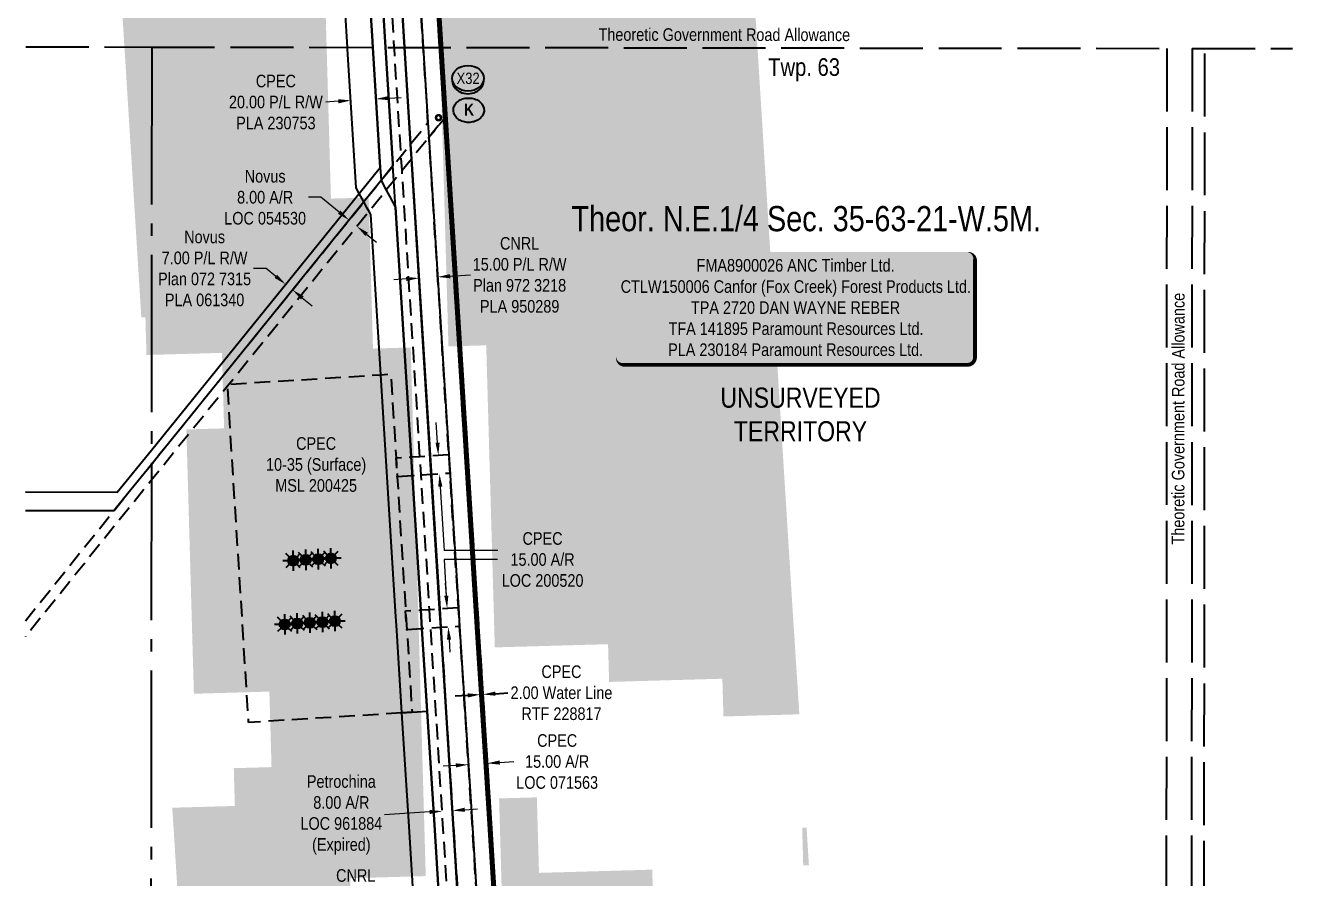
# Model space of a CAD drawing. Extents: x 491537 to 496793, y 6037618 to 6044296.
# Drawn here: x 495784 to 496791, y 6038667 to 6039345 of the extents above; entities that cross this region are included whole.
import ezdxf
from ezdxf.enums import TextEntityAlignment as Align

# ---------------------------------------------------------------- set-up
doc = ezdxf.new("R2010")
doc.units = 0
doc.header["$LTSCALE"] = 5
doc.header["$PDSIZE"] = 0.5
for name, pattern in [('DASHED2', [3.75, 2.5, -1.25]), ('foc-ACCESSROAD', [3.75, 2.5, -1.25]), ('foc-QUARTERLINE', [33, 25, -3, 2, -3]), ('foc-UNSURVEYED', [12.5, 10, -2.5]), ('PHANTOM', [25, 12.5, -2.5, 2.5, -2.5, 2.5, -2.5])]:
    doc.linetypes.add(name, pattern=pattern)
doc.layers.get('Defpoints').update_dxf_attribs({"color": 9})
for name, color, linetype in [('C-AR', 13, 'foc-ACCESSROAD'), ('C-RW', 13, 'Continuous'), ('C-SYMBOL', 7, 'Continuous'), ('C-WS', 13, 'foc-ACCESSROAD'), ('C-WS-S', 13, 'Continuous'), ('CG-NOTES', 7, 'Continuous'), ('D-TXT', 6, 'Continuous'), ('F-AR', 190, 'foc-ACCESSROAD'), ('F-RW', 190, 'Continuous'), ('L-QSEC', 8, 'foc-QUARTERLINE'), ('L-ROAD-T', 7, 'Continuous'), ('L-SECLBL', 7, 'Continuous'), ('L-UNS-T', 3, 'Continuous'), ('L-USEC', 7, 'foc-UNSURVEYED'), ('P-CROSSINGS', 250, 'Continuous'), ('P-PROPOSED', 10, 'Continuous'), ('P-TEMP-BLUE', 160, 'Continuous'), ('P-TEMP-BLUE-T', 170, 'Continuous'), ('WETLAND - SWAMP - H', 8, 'PHANTOM')]:
    doc.layers.add(name, color=color, linetype=linetype)
for name, color, linetype, lineweight in [('C-AR-T', 13, 'Continuous', 9), ('C-RW-T', 13, 'Continuous', 9), ('C-WS-T', 13, 'Continuous', 9), ('F-AR-T', 190, 'Continuous', 9), ('F-RW-T', 190, 'Continuous', 9)]:
    doc.layers.add(name, color=color, linetype=linetype, lineweight=lineweight)
doc.styles.add('175L', font='ARIALN.TTF', dxfattribs={"height": 20})
doc.styles.add('80', font='ARIALN.TTF', dxfattribs={"height": 10})
doc.styles.add('80CG', font='ARIALN.TTF', dxfattribs={"height": 10})
doc.styles.add('80L', font='ARIALN.TTF', dxfattribs={"height": 10})
doc.styles.add('BOLD', font='ARIALNB.TTF')
doc.styles.add('Crossing', font='ARIALN.TTF', dxfattribs={"height": 10})
doc.dimstyles.new('Compass 5 000', dxfattribs={"dimscale": 5, "dimtxt": 9, "dimasz": 2, "dimexe": 0.2, "dimexo": 0.0625, "dimgap": 0.5, "dimtad": 0, "dimtih": 1, "dimtoh": 1, "dimzin": 0, "dimdsep": 46, "dimtxsty": '80CG', "dimcen": 0.1, "dimse1": 1, "dimse2": 1, "dimclrd": 256, "dimclrt": 256, "dimaunit": 1, "dimadec": 4, "dimazin": 0, "dimtfac": 0.06, "dimtofl": 0, "dimtmove": 0, "dimatfit": 1, "dimfxl": 0.2, "dimtolj": 1, "dimtzin": 0, "dimlwd": -1, "dimarcsym": 0})

# ---------------------------------------------------------------- blocks, each defined once
blk = doc.blocks.new('*U102')
h = blk.add_hatch(color=255)
edge = h.paths.add_edge_path()
edge.add_line((-136.5, -45.5), (136.5, -45.5))
edge.add_arc((136.5, -39.5), 6, 270, 360)
edge.add_line((142.5, -39.5), (142.5, 38))
edge.add_arc((136.5, 38), 6, 0, 90)
edge.add_line((136.5, 44), (-136.5, 44))
edge.add_arc((-136.5, 38), 6, 90, 180)
edge.add_line((-142.5, 38), (-142.5, -39.5))
edge.add_arc((-136.5, -39.5), 6, 180, 270)
at = {"color": 44, "flags": 128}
blk.add_lwpolyline([(-136.5, -45.5, 3, 3, 0), (136.5, -45.5, 3, 3, 0.414214), (142.5, -39.5, 3, 3, 0), (142.5, 38, 3, 0, 0.414214), (136.5, 44, 0, 0, 0), (-136.5, 44, 0, 0, 0.414214), (-142.5, 38, 0, 0, 0), (-142.5, -39.5, 0, 3, 0.414214)], format="xyseb", close=True, dxfattribs=at)
at = {"color": 44, "style": '80'}
blk.add_attdef('ENTER_TEXT_001', (-36, -5), '', height=10, dxfattribs=at)
blk = doc.blocks.new('*D25')
at = {"layer": 'Defpoints', "color": 0, "transparency": 16777216}
for p in [(496041.2, 6039190.3), (496029.9, 6039176.4), (496036.2, 6039171.3)]:
    blk.add_point(p, dxfattribs=at)
at = {"layer": 'F-AR-T', "transparency": 16777216}
for p, q in [((496018.9, 6039208.4), (496008.9, 6039208.4)), ((496033.4, 6039196.6), (496018.9, 6039208.4)), ((496055.3, 6039179), (496063, 6039172.7))]:
    blk.add_line(p, q, dxfattribs=at)
for points in [[(496034.5, 6039197.9), (496032.4, 6039195.3), (496041.2, 6039190.3)], [(496056.3, 6039180.3), (496054.2, 6039177.7), (496047.5, 6039185.3)]]:
    blk.add_solid(points, dxfattribs=at)
at = {"layer": 'F-AR-T', "transparency": 16777216, "insert": (495974.6, 6039208.4), "char_height": 10, "attachment_point": 5, "style": '80CG'}
blk.add_mtext('\\A1;Novus\\P8.00 A/R\\PLOC 054530', dxfattribs=at)
blk = doc.blocks.new('*D26')
at = {"layer": 'C-AR-T', "transparency": 16777216}
for p, q in [((496126, 6038757.4), (496116, 6038756.7)), ((496160.9, 6038759.6), (496172.2, 6038760.4))]:
    blk.add_line(p, q, dxfattribs=at)
for points in [[(496125.9, 6038759), (496126.1, 6038755.7), (496136, 6038758)], [(496160.8, 6038761.3), (496161, 6038758), (496150.9, 6038759)]]:
    blk.add_solid(points, dxfattribs=at)
at = {"layer": 'Defpoints', "color": 0, "transparency": 16777216}
for p in [(496150.9, 6038759), (496136.8, 6038745.4), (496151.8, 6038746.4)]:
    blk.add_point(p, dxfattribs=at)
at = {"layer": 'C-AR-T', "transparency": 16777216, "insert": (496206.5, 6038760.4), "char_height": 10, "attachment_point": 5, "style": '80CG'}
blk.add_mtext('\\A1;CPEC\\P15.00 A/R\\PLOC 071563', dxfattribs=at)
blk = doc.blocks.new('*D27')
at = {"layer": 'C-AR-T', "transparency": 16777216}
for p, q in [((496118.5, 6038892.1), (496117.8, 6038902.1)), ((496120.6, 6038857.2), (496121.3, 6038847.2))]:
    blk.add_line(p, q, dxfattribs=at)
for points in [[(496120.1, 6038892.2), (496116.8, 6038892), (496119.1, 6038882.1)], [(496122.3, 6038857.3), (496119, 6038857.1), (496120, 6038867.2)]]:
    blk.add_solid(points, dxfattribs=at)
at = {"layer": 'Defpoints', "color": 0, "transparency": 16777216}
for p in [(496119.1, 6038882.1), (496146.9, 6038883.9), (496147.8, 6038868.9)]:
    blk.add_point(p, dxfattribs=at)
at = {"layer": 'C-AR-T', "transparency": 16777216, "insert": (496194.9, 6038920.8), "char_height": 10, "attachment_point": 5, "style": '80CG'}
blk.add_mtext('\\A1;CPEC\\P15.00 A/R\\PLOC 200520', dxfattribs=at)
blk = doc.blocks.new('*D28')
at = {"layer": 'Defpoints', "color": 0, "transparency": 16777216}
for p in [(496098.7, 6038983.3), (496106.8, 6038983.8), (496123.3, 6038721.5)]:
    blk.add_point(p, dxfattribs=at)
at = {"layer": 'F-AR-T', "transparency": 16777216}
for p, q in [((496105.2, 6038720.4), (496069.4, 6038718.1)), ((496133.2, 6038722.1), (496143.2, 6038722.8))]:
    blk.add_line(p, q, dxfattribs=at)
for points in [[(496105.1, 6038722), (496105.3, 6038718.7), (496115.2, 6038721)], [(496133.1, 6038723.8), (496133.3, 6038720.5), (496123.3, 6038721.5)]]:
    blk.add_solid(points, dxfattribs=at)
at = {"layer": 'F-AR-T', "transparency": 16777216, "insert": (496035.1, 6038718.1), "char_height": 10, "attachment_point": 5, "style": '80CG'}
blk.add_mtext('\\A1;Petrochina\\P8.00 A/R\\PLOC 961884\\P(Expired)', dxfattribs=at)
blk = doc.blocks.new('*D29')
at = {"layer": 'Defpoints', "color": 0, "transparency": 16777216}
for p in [(495990.9, 6039139.4), (495962.1, 6039103.8), (495967.6, 6039099.4)]:
    blk.add_point(p, dxfattribs=at)
at = {"layer": 'F-RW-T', "transparency": 16777216}
for p, q in [((495975.3, 6039151.9), (495965.3, 6039151.9)), ((495983.1, 6039145.6), (495975.3, 6039151.9)), ((496004.1, 6039128.6), (496011.9, 6039122.3))]:
    blk.add_line(p, q, dxfattribs=at)
for points in [[(495984.1, 6039146.9), (495982, 6039144.4), (495990.9, 6039139.4)], [(496005.2, 6039129.9), (496003.1, 6039127.3), (495996.4, 6039134.9)]]:
    blk.add_solid(points, dxfattribs=at)
at = {"layer": 'F-RW-T', "transparency": 16777216, "insert": (495926.5, 6039151.9), "char_height": 10, "attachment_point": 5, "style": '80CG'}
blk.add_mtext('\\A1;Novus\\P7.00 P/L R/W\\PPlan 072 7315\\PPLA 061340', dxfattribs=at)
blk = doc.blocks.new('*D30')
at = {"layer": 'C-RW-T', "transparency": 16777216}
for p, q in [((496032.7, 6039284.7), (496022.7, 6039284)), ((496072.6, 6039287.1), (496082.6, 6039287.7))]:
    blk.add_line(p, q, dxfattribs=at)
for points in [[(496032.6, 6039286.3), (496032.8, 6039283), (496042.7, 6039285.3)], [(496072.5, 6039288.8), (496072.7, 6039285.5), (496062.6, 6039286.5)]]:
    blk.add_solid(points, dxfattribs=at)
at = {"layer": 'Defpoints', "color": 0, "transparency": 16777216}
for p in [(496042.1, 6039295), (496062, 6039296.2), (496042.7, 6039285.3)]:
    blk.add_point(p, dxfattribs=at)
at = {"layer": 'C-RW-T', "transparency": 16777216, "insert": (495983.1, 6039284), "char_height": 10, "attachment_point": 5, "style": '80CG'}
blk.add_mtext('\\A1;CPEC\\P20.00 P/L R/W\\PPLA 230753', dxfattribs=at)
blk = doc.blocks.new('*D31')
at = {"layer": 'Defpoints', "color": 0, "transparency": 16777216}
for p in [(496088.5, 6039275.2), (496103.4, 6039276.1), (496111.6, 6039145.2)]:
    blk.add_point(p, dxfattribs=at)
at = {"layer": 'F-RW-T', "transparency": 16777216}
for p, q in [((496086.6, 6039143.6), (496076.7, 6039143)), ((496121.5, 6039145.8), (496137.6, 6039146.8))]:
    blk.add_line(p, q, dxfattribs=at)
for points in [[(496086.5, 6039145.3), (496086.7, 6039141.9), (496096.6, 6039144.2)], [(496121.4, 6039147.4), (496121.6, 6039144.1), (496111.6, 6039145.2)]]:
    blk.add_solid(points, dxfattribs=at)
at = {"layer": 'F-RW-T', "transparency": 16777216, "insert": (496176.7, 6039146.8), "char_height": 10, "attachment_point": 5, "style": '80CG'}
blk.add_mtext('\\A1;CNRL\\P15.00 P/L R/W\\PPlan 972 3218\\PPLA 950289', dxfattribs=at)
blk = doc.blocks.new('*D32')
at = {"layer": 'Defpoints', "color": 0, "transparency": 16777216}
for p in [(496105.3, 6038769.2), (496120.2, 6038770.1), (496113, 6038646.6)]:
    blk.add_point(p, dxfattribs=at)
at = {"layer": 'F-RW-T', "transparency": 16777216}
for p, q in [((496103.1, 6038646), (496085.5, 6038644.9)), ((496138, 6038648.2), (496148, 6038648.9))]:
    blk.add_line(p, q, dxfattribs=at)
for points in [[(496102.9, 6038647.7), (496103.2, 6038644.3), (496113, 6038646.6)], [(496137.9, 6038649.9), (496138.1, 6038646.6), (496128, 6038647.6)]]:
    blk.add_solid(points, dxfattribs=at)
at = {"layer": 'F-RW-T', "transparency": 16777216, "insert": (496046.5, 6038644.9), "char_height": 10, "attachment_point": 5, "style": '80CG'}
blk.add_mtext('\\A1;CNRL\\P15.00 P/L R/W\\PPlan 002 4406\\PPLA 960272', dxfattribs=at)
blk = doc.blocks.new('GAS')
h = blk.add_hatch(color=255)
h.dxf.hatch_style = 1
edge = h.paths.add_edge_path()
edge.add_arc((0, 0), 0.9, 0, 360)
for p, q in [((-0.81, 0), (-1.62, 0)), ((-0.57, 0.57), (-1.14, 1.14)), ((0, 0.81), (0, 1.62)), ((0.57, 0.57), (1.14, 1.14)), ((1.62, 0), (0.81, 0)), ((-0.57, -0.57), (-1.14, -1.14)), ((0, -0.81), (0, -1.62)), ((1.14, -1.14), (0.57, -0.57))]:
    blk.add_line(p, q)
blk.add_circle((0, 0), 0.8)
blk = doc.blocks.new('xing2')
h = blk.add_hatch(color=50)
h.dxf.hatch_style = 1
edge = h.paths.add_edge_path()
edge.add_ellipse((0, 0), major_axis=(-12.5, 0), ratio=0.816297, start_angle=0, end_angle=360)
h = blk.add_hatch(color=250)
h.dxf.hatch_style = 1
edge = h.paths.add_edge_path()
edge.add_ellipse((0, -2), major_axis=(-12.5, 0), ratio=0.816297, start_angle=0, end_angle=180)
edge.add_line((12.5, -2), (12.5, 0))
edge.add_ellipse((0, 0), major_axis=(-12.5, 0), ratio=0.816297, start_angle=0, end_angle=180, ccw=False)
edge.add_line((-12.5, 0), (-12.5, -2))
at = {"color": 250}
blk.add_ellipse((0, 0), major_axis=(-12.5, 0), ratio=0.816297, dxfattribs=at)
blk.add_ellipse((0, -2), major_axis=(-12.5, 0), ratio=0.816297, start_param=0, end_param=3.141593, dxfattribs=at)
at = {"color": 250, "style": 'Crossing'}
blk.add_attdef('CROSSING', text='', height=9, dxfattribs=at).set_placement((0.1, 0), align=Align.MIDDLE_CENTER)
at = {"color": 250, "style": 'Crossing', "flags": 1}
for tag, p in [('OWNER', (0.1, -12.5)), ('DESCRIPTION', (0.1, -25.8)), ('LOCATION', (0.1, -39.3)), ('DWG_REF', (0.1, -52.8))]:
    blk.add_attdef(tag, text='', height=9, dxfattribs=at).set_placement(p, align=Align.MIDDLE_CENTER)
blk = doc.blocks.new('AA')
at = {"const_width": 4}
blk.add_lwpolyline([(-1, 0, 1), (1, 0, 1)], format="xyb", close=True, dxfattribs=at)
blk.add_circle((0, 0), 2)
blk = doc.blocks.new('Route_Letters')
h = blk.add_hatch(color=255)
h.dxf.hatch_style = 1
edge = h.paths.add_edge_path()
edge.add_ellipse((-0.1, 0.5), major_axis=(-12, 0), ratio=0.789318, start_angle=0, end_angle=360)
at = {"color": 5}
blk.add_open_spline([(-12.3, 0.5), (-12.3, -0.3), (-12.2, -1), (-11.7, -2.8), (-11.1, -3.9), (-9.6, -5.8), (-8.5, -6.7), (-6.2, -8), (-4.9, -8.5), (-2.1, -9.2), (-0.7, -9.3), (2.2, -9.1), (3.6, -8.8), (6.3, -7.9), (7.5, -7.2), (9.5, -5.6), (10.4, -4.6), (11.6, -2.5), (12, -1.4), (12.2, 0.9), (12, 2.1), (11.2, 4.3), (10.5, 5.4), (8.8, 7.2), (7.7, 8), (5.3, 9.2), (3.9, 9.7), (1.1, 10.2), (-0.4, 10.2), (-3.2, 9.9), (-4.6, 9.6), (-7.2, 8.5), (-8.3, 7.7), (-10.2, 6), (-11, 5), (-12, 2.9), (-12.3, 1.7), (-12.3, 0.5), (-12.3, 0.5), (-12.3, 0.5)], degree=3, knots=[0, 0, 0, 0, 0.219529, 0.219529, 0.575727, 0.575727, 0.931924, 0.931924, 1.288121, 1.288121, 1.644318, 1.644318, 2.000515, 2.000515, 2.356712, 2.356712, 2.712909, 2.712909, 3.069107, 3.069107, 3.425304, 3.425304, 3.781501, 3.781501, 4.137698, 4.137698, 4.493895, 4.493895, 4.850092, 4.850092, 5.20629, 5.20629, 5.562487, 5.562487, 5.918684, 5.918684, 6.274881, 6.274881, 6.283185, 6.283185, 6.283185, 6.283185], dxfattribs=at)
at = {"color": 14, "style": 'BOLD'}
blk.add_attdef('A', text='', height=9.5, dxfattribs=at).set_placement((0.2, 1), align=Align.MIDDLE)
blk = doc.blocks.new('*D91')
at = {"layer": 'Defpoints', "color": 0, "transparency": 16777216}
for p in [(496145.2, 6038817.6), (496147.2, 6038817.7), (496147.4, 6038813.7)]:
    blk.add_point(p, dxfattribs=at)
at = {"layer": 'P-TEMP-BLUE-T', "transparency": 16777216}
for p, q in [((496135.5, 6038812.9), (496125.5, 6038812.3)), ((496157.4, 6038814.3), (496167.4, 6038815))]:
    blk.add_line(p, q, dxfattribs=at)
for points in [[(496135.4, 6038814.6), (496135.6, 6038811.3), (496145.5, 6038813.6)], [(496157.3, 6038816), (496157.5, 6038812.7), (496147.4, 6038813.7)]]:
    blk.add_solid(points, dxfattribs=at)
at = {"layer": 'P-TEMP-BLUE-T', "transparency": 16777216, "insert": (496209.9, 6038815), "char_height": 10, "attachment_point": 5, "style": '80CG'}
blk.add_mtext('\\A1;CPEC\\P2.00 Water Line\\PRTF 228817', dxfattribs=at)

msp = doc.modelspace()

# ---------------------------------------------------------------- hatches: boundary and pattern name
at = {"layer": 'WETLAND - SWAMP - H', "transparency": 33554495}
h = msp.add_hatch(color=256, dxfattribs=at)
h.dxf.hatch_style = 1
h.paths.add_polyline_path([(496406.408, 6038678.133), (496404.557, 6038708.082), (496401.06, 6038707.983), (496401.912, 6038678.005)])
h.paths.add_polyline_path([(496359.351, 6039426.849), (496347.851, 6039610.173), (496346.124, 6039637.707), (496344.873, 6039657.652), (496342.442, 6039696.388), (496312.979, 6039695.55), (496317.241, 6039545.66), (496347.218, 6039546.513), (496348.923, 6039486.557), (496169.056, 6039481.443), (496167.351, 6039541.399), (496137.373, 6039540.546), (496140.782, 6039420.635), (496110.804, 6039419.783), (496120.179, 6039090.026), (496150.157, 6039090.878), (496156.975, 6038851.055), (496246.909, 6038853.611), (496247.761, 6038823.634), (496337.695, 6038826.19), (496338.547, 6038796.212), (496398.83, 6038797.926), (496393.281, 6038884.208), (496392.355, 6038898.968), (496367.99, 6039288.791), (496364.616, 6039342.922), (496363.109, 6039366.951), (496352.332, 6039366.645), (496350.628, 6039426.601)])
h = msp.add_hatch(color=256, dxfattribs=at)
h.dxf.hatch_style = 1
h.paths.add_polyline_path([(495902.539, 6038697.059), (495910.145, 6038574.019), (495924.822, 6038574.436), (495925.674, 6038544.458), (495955.652, 6038545.31), (495953.948, 6038605.266), (496043.882, 6038607.823), (496042.177, 6038667.778), (496102.133, 6038669.483), (496090.202, 6039089.173), (496060.224, 6039088.321), (496056.815, 6039208.233), (496026.837, 6039207.38), (496022.575, 6039357.27), (495992.597, 6039356.418), (495991.745, 6039386.395), (495961.767, 6039385.543), (495960.915, 6039415.521), (495930.937, 6039414.669), (495929.232, 6039474.625), (495853.761, 6039472.479), (495861.961, 6039341.771), (495863.853, 6039311.61), (495867.223, 6039257.536), (495876.251, 6039113.093), (495879.504, 6039113.185), (495880.356, 6039083.208), (495940.312, 6039084.912), (495942.017, 6039024.956), (495912.039, 6039024.104), (495912.891, 6038994.126), (495918.004, 6038814.259), (495977.96, 6038815.963), (495979.665, 6038756.008), (495949.687, 6038755.155), (495950.539, 6038725.178), (495900.821, 6038723.764)])
h = msp.add_hatch(color=256, dxfattribs=at)
h.dxf.hatch_style = 1
h.paths.add_polyline_path([(496170.611, 6038371.408), (496160.384, 6038731.143), (496190.362, 6038731.995), (496192.067, 6038672.04), (496282, 6038674.596), (496284.557, 6038584.662), (496194.623, 6038582.106), (496197.18, 6038492.172), (496227.158, 6038493.024), (496228.01, 6038463.046), (496257.988, 6038463.899), (496258.84, 6038433.921), (496288.818, 6038434.773), (496289.67, 6038404.795), (496199.737, 6038402.238), (496200.589, 6038372.261)])

# ---------------------------------------------------------------- linework, layer by layer
at = {"layer": 'C-AR', "flags": 128}
for points in [[(496147.562, 6038086.82), (496135.583, 6038086.076), (496134.653, 6038101.04), (496146.631, 6038101.785), (496153.623, 6038102.22), (496161.632, 6038102.718), (496176.574, 6038103.649), (496156.183, 6038435.347), (496155.256, 6038450.413), (496150.716, 6038523.22), (496138.947, 6038711.977), (496129.023, 6038867.732), (496128.084, 6038882.695), (496104.711, 6039256.09), (496112.066, 6039265.142), (496118.605, 6039273.203), (496142.974, 6038883.336), (496143.912, 6038868.373), (496153.91, 6038712.912), (496165.638, 6038523.199), (496170.156, 6038450.112), (496171.084, 6038435.107), (496183.172, 6038239.547), (496192.442, 6038089.611), (496185.478, 6038089.178), (496177.521, 6038088.685), (496162.558, 6038087.753), (496154.553, 6038087.255), (496147.562, 6038086.82)], [(496091.509, 6038987.34), (496079.494, 6038986.586), (496078.555, 6039001.55), (496090.567, 6039002.303), (496097.517, 6039002.739), (496105.554, 6039003.242), (496120.469, 6039004.182), (496121.407, 6038989.218), (496106.494, 6038988.279), (496098.455, 6038987.775), (496091.509, 6038987.34)], [(496099.147, 6038865.86), (496087.114, 6038865.105), (496086.175, 6038880.068), (496098.203, 6038880.825), (496105.136, 6038881.256), (496113.181, 6038881.764), (496128.081, 6038882.695), (496129.019, 6038867.732), (496114.121, 6038866.801), (496106.074, 6038866.293), (496099.147, 6038865.86)]]:
    msp.add_lwpolyline(points, close=True, dxfattribs=at)
at = {"layer": 'C-AR-T'}
for p, q in [((496111.504, 6039013.561), (496110.495, 6039029.701)), ((496113.684, 6038978.654), (496116.854, 6038927.899)), ((496159.435, 6038927.899), (496116.854, 6038927.899)), ((496159.238, 6038920.845), (496116.671, 6038920.845)), ((496116.671, 6038920.845), (496118.466, 6038892.109))]:
    msp.add_line(p, q, dxfattribs=at)
for points in [[(496113.166, 6039013.665), (496109.841, 6039013.457), (496112.127, 6039003.585)], [(496115.346, 6038978.758), (496112.021, 6038978.55), (496113.061, 6038988.63)]]:
    msp.add_solid(points, dxfattribs=at)
at = {"layer": 'C-RW'}
for points in [[(496083.239, 6038799.043), (496079.126, 6038864.603), (496078.187, 6038879.566), (496066.392, 6039067.568), (496058.415, 6039194.713), (496057.114, 6039197.129), (496055.665, 6039199.818), (496052.96, 6039204.835), (496049.35, 6039211.53), (496046.925, 6039216.028), (496040.123, 6039326.222), (496040.043, 6039327.482), (496038.139, 6039357.644)], [(496058.247, 6039356.98), (496059.52, 6039336.534), (496060.088, 6039327.454), (496065.959, 6039232.019), (496066.616, 6039221.69), (496070.7, 6039214.073), (496073.27, 6039209.302), (496078.106, 6039200.319), (496098.211, 6038880.83), (496099.153, 6038865.868), (496103.304, 6038800.312)]]:
    msp.add_lwpolyline(points, dxfattribs=at)
msp.add_lwpolyline([(496103.304, 6038800.312), (496109.016, 6038710.12), (496120.381, 6038523.261), (496124.881, 6038451.021), (496125.82, 6038435.94), (496146.631, 6038101.785), (496147.562, 6038086.82), (496147.873, 6038081.829), (496152.753, 6038003.478), (496126.522, 6037979.464), (496113.024, 6037994.208), (496132.186, 6038011.751), (496126.667, 6038100.543), (496116.6, 6038261.817), (496105.742, 6038436.397), (496104.804, 6038451.48), (496100.415, 6038522.045), (496100.339, 6038523.289), (496089.052, 6038708.939), (496083.239, 6038799.043)], close=True, dxfattribs=at)
at = {"layer": 'C-WS', "flags": 128}
msp.add_lwpolyline([(496083.239, 6038799.045), (495961.5, 6038791.412), (495944.734, 6039058.42), (495944.655, 6039059.932), (495946.002, 6039060.016), (496066.392, 6039067.568), (496074.383, 6039068.069), (496078.555, 6039001.55), (496079.494, 6038986.586), (496086.175, 6038880.068), (496087.114, 6038865.105), (496091.226, 6038799.548), (496083.239, 6038799.045)], close=True, dxfattribs=at)
at = {"layer": 'F-AR', "flags": 128}
for points in [[(496194.062, 6037619.111), (496187.994, 6037719.051), (496175.194, 6037929.896), (496165.168, 6037974.214), (496164.16, 6037978.673), (496163.396, 6037982.052), (496161.363, 6037991.045), (496160.211, 6037996.14), (496156.273, 6038059.558), (496155.033, 6038079.522), (496154.552, 6038087.255), (496153.623, 6038102.22), (496132.905, 6038435.824), (496131.969, 6038450.903), (496127.474, 6038523.252), (496115.831, 6038710.725), (496106.074, 6038866.293), (496105.136, 6038881.256), (496083.289, 6039229.626), (496082.551, 6039241.387), (496077.191, 6039326.868), (496077.155, 6039327.432), (496075.299, 6039357.03), (496075.263, 6039357.593), (496058.825, 6039619.69), (496058.2, 6039629.661), (496057.574, 6039639.636), (496052.256, 6039724.438), (496051.318, 6039739.401), (496045.163, 6039837.538), (496044.662, 6039845.52), (496039.627, 6039925.815), (496038.749, 6039939.817), (496038.511, 6039943.54), (496037.692, 6039956.322), (496037.455, 6039960.066), (496036.388, 6039976.707), (496025.18, 6040151.757), (496009.197, 6040401.383), (496045.638, 6040452.274), (496057.381, 6040468.528), (496096.238, 6040522.675), (496096.22, 6040508.926), (496063.54, 6040463.386), (496051.855, 6040447.103), (496017.365, 6040399.041), (496033.198, 6040151.746), (496044.602, 6039973.722), (496045.677, 6039956.833), (496046.734, 6039940.322), (496046.987, 6039936.282), (496047.613, 6039926.309), (496052.647, 6039846.029), (496053.147, 6039838.052), (496059.303, 6039739.896), (496060.241, 6039724.932), (496065.559, 6039640.135), (496066.185, 6039630.16), (496066.81, 6039620.189), (496083.281, 6039357.582), (496085.172, 6039327.42), (496090.01, 6039250.6), (496090.75, 6039238.844), (496113.191, 6038881.77), (496114.132, 6038866.807), (496123.983, 6038711.056), (496135.606, 6038523.241), (496140.095, 6038450.716), (496141.029, 6038435.634), (496161.632, 6038102.718), (496162.558, 6038087.753), (496163.037, 6038080.019), (496164.272, 6038060.057), (496168.158, 6037997.278), (496171.964, 6037980.438), (496176.281, 6037961.347), (496183.141, 6037931.028), (496196.051, 6037719.04), (496202.106, 6037619.1)], [(495784.168, 6038872.167), (495854.343, 6038959.423), (495861.988, 6038968.948), (495884.21, 6038996.396), (496052.96, 6039204.835), (496058.416, 6039211.575), (496066.616, 6039221.69), (496076.032, 6039233.333), (496082.551, 6039241.387), (496090.01, 6039250.6), (496103.913, 6039267.773), (496100.196, 6039327.4), (496098.304, 6039357.561), (496081.773, 6039621.125), (496080.522, 6039641.07), (496075.205, 6039725.861), (496074.267, 6039740.824), (496068.109, 6039839.007), (496067.609, 6039846.983), (496062.134, 6039934.297), (496061.086, 6039950.805), (496059.674, 6039972.853), (496048.222, 6040151.725), (496032.669, 6040394.653), (496063.396, 6040437.472), (496075.081, 6040453.755), (496096.185, 6040483.163), (496096.151, 6040457.383), (496079.906, 6040434.724), (496047.984, 6040390.261), (496063.257, 6040151.704), (496072.521, 6040007.01), (496074.775, 6039971.811), (496076.058, 6039951.764), (496076.496, 6039944.775), (496077.532, 6039928.271), (496085.477, 6039801.635), (496086.864, 6039779.529), (496087.561, 6039768.414), (496089.233, 6039741.752), (496090.172, 6039726.789), (496091.864, 6039699.819), (496095.071, 6039648.711), (496095.492, 6039642.007), (496096.743, 6039622.061), (496097.155, 6039615.496), (496098.47, 6039594.529), (496113.337, 6039357.54), (496115.169, 6039328.353), (496115.229, 6039327.379), (496118.605, 6039273.203), (496112.067, 6039265.139), (496104.711, 6039256.09), (496090.75, 6039238.844), (496083.289, 6039229.626), (496076.773, 6039221.575), (496070.7, 6039214.073), (496062.579, 6039203.874), (496057.114, 6039197.129), (495946.002, 6039060.017), (495944.705, 6039058.415), (495884.199, 6038983.671), (495868.222, 6038963.933), (495784.158, 6038859.392)]]:
    msp.add_lwpolyline(points, dxfattribs=at)
at = {"layer": 'F-RW'}
for points in [[(496120.381, 6038523.261), (496109.016, 6038710.12), (496099.153, 6038865.868), (496098.211, 6038880.83), (496078.106, 6039200.319), (496076.773, 6039221.575), (496076.032, 6039233.333), (496075.935, 6039234.862), (496070.131, 6039327.441), (496068.241, 6039357.603), (496051.83, 6039619.258), (496050.586, 6039639.2), (496047.397, 6039690.076), (496045.269, 6039724.004), (496044.331, 6039738.968), (496038.179, 6039837.089), (496037.678, 6039845.075), (496032.643, 6039925.387), (496032.018, 6039935.363), (496031.329, 6039946.35), (496030.273, 6039962.89), (496029.193, 6039979.634), (496018.148, 6040151.767), (496001.891, 6040403.763)], [(496017.365, 6040399.041), (496033.198, 6040151.746), (496044.602, 6039973.722), (496045.677, 6039956.833), (496046.734, 6039940.322), (496046.987, 6039936.282), (496047.613, 6039926.309), (496052.647, 6039846.029), (496053.147, 6039838.052), (496059.303, 6039739.896), (496060.241, 6039724.932), (496065.559, 6039640.135), (496066.185, 6039630.16), (496066.81, 6039620.189), (496083.281, 6039357.582), (496085.172, 6039327.42), (496090.01, 6039250.6), (496090.75, 6039238.844), (496113.191, 6038881.77), (496114.132, 6038866.807), (496123.983, 6038711.056), (496135.606, 6038523.241)], [(496135.606, 6038523.241), (496123.983, 6038711.056), (496114.117, 6038866.805), (496113.177, 6038881.767), (496090.75, 6039238.844), (496090.01, 6039250.6), (496085.172, 6039327.42), (496083.281, 6039357.582), (496053.147, 6039838.052), (496052.647, 6039846.029), (496047.612, 6039926.309), (496046.987, 6039936.282), (496046.734, 6039940.322), (496062.134, 6039934.298), (496067.609, 6039846.983), (496068.109, 6039839.007), (496098.304, 6039357.561), (496100.196, 6039327.4), (496103.913, 6039267.773), (496104.711, 6039256.09), (496128.084, 6038882.695), (496129.023, 6038867.732), (496138.947, 6038711.977), (496150.716, 6038523.22)], [(496068.241, 6039357.603), (496070.131, 6039327.441), (496075.935, 6039234.862), (496076.032, 6039233.333), (496066.616, 6039221.698), (496058.416, 6039211.575), (495884.21, 6038996.396), (495861.988, 6038968.948), (495854.343, 6038959.423), (495784.239, 6038959.536)], [(495784.251, 6038974.539), (495857.181, 6038974.42), (495884.219, 6039007.781), (496054.808, 6039218.266), (496065.959, 6039232.019), (496060.085, 6039327.455), (496059.52, 6039336.534), (496058.255, 6039356.981)]]:
    msp.add_lwpolyline(points, dxfattribs=at)
at = {"layer": 'L-QSEC'}
msp.add_line((495884.485, 6039327.7), (495883.841, 6038553.578), dxfattribs=at)
at = {"layer": 'L-USEC'}
for p, q in [((495784.537, 6039327.833), (495884.485, 6039327.7)), ((495884.485, 6039327.7), (496690.628, 6039326.629)), ((496690.628, 6039326.629), (496690.104, 6038522.515)), ((496710.734, 6039326.614), (496710.21, 6038522.502)), ((496710.734, 6039326.614), (496790.575, 6039326.555)), ((496720.263, 6038522.492), (496720.786, 6039326.606))]:
    msp.add_line(p, q, dxfattribs=at)
at = {"layer": 'P-PROPOSED', "const_width": 3.998, "flags": 128}
msp.add_lwpolyline([(496046.963, 6040390.554), (496062.259, 6040151.64), (496071.523, 6040006.946), (496073.777, 6039971.747), (496075.499, 6039944.711), (496076.534, 6039928.208), (496084.48, 6039801.572), (496090.867, 6039699.757), (496094.494, 6039641.945), (496095.745, 6039621.998), (496097.473, 6039594.467), (496112.339, 6039357.478), (496114.231, 6039327.316), (496117.608, 6039273.141), (496141.976, 6038883.274), (496142.914, 6038868.31), (496152.913, 6038712.849), (496164.64, 6038523.138), (496169.159, 6038450.05), (496170.086, 6038435.046), (496182.202, 6038239.053), (496205.548, 6038219.724)], dxfattribs=at)
at = {"layer": 'P-TEMP-BLUE', "linetype": 'DASHED2'}
for points in [[(496163.661, 6038522.657), (496151.94, 6038712.27), (496138.713, 6038919.335), (496116.653, 6039272.274), (496111.387, 6039356.567), (496096.528, 6039593.434), (496093.551, 6039640.887), (496089.926, 6039698.669), (496083.542, 6039800.432), (496075.601, 6039927.003), (496074.566, 6039943.499), (496074.128, 6039950.483), (496072.845, 6039970.519), (496070.592, 6040005.699), (496061.333, 6040150.319), (496046.022, 6040389.467)], [(496048.063, 6040388.881), (496063.328, 6040150.446), (496072.587, 6040005.827), (496074.84, 6039970.646), (496076.123, 6039950.61), (496076.561, 6039943.624), (496077.596, 6039927.128), (496085.537, 6039800.557), (496091.921, 6039698.794), (496095.546, 6039641.012), (496098.523, 6039593.559), (496113.382, 6039356.692), (496118.648, 6039272.398), (496140.708, 6038919.461), (496153.935, 6038712.396), (496165.656, 6038522.781)]]:
    msp.add_lwpolyline(points, dxfattribs=at)

# ---------------------------------------------------------------- block references
at = {"layer": 'C-WS-S', "xscale": 4.999999999999993, "yscale": 4.999999999999993, "zscale": 4.999999999999993}
for p in [(495996.818, 6038919.916), (496006.793, 6038920.575), (496016.767, 6038921.123), (496026.806, 6038921.782), (496000.078, 6038870.065), (496010.117, 6038870.612), (496020.091, 6038871.16), (496030.001, 6038871.93), (495990.103, 6038869.294)]:
    msp.add_blockref('GAS', p, dxfattribs=at)
at = {"layer": 'CG-NOTES', "xscale": 0.999485, "yscale": 0.999485, "zscale": 0.999485}
msp.add_blockref('Route_Letters', (496136.348, 6039277.107), dxfattribs=at).add_auto_attribs({'A': 'K'})
msp.add_blockref('AA', (496112.31, 6039271.621), dxfattribs=at)
at = {"layer": 'L-SECLBL'}
ref = msp.add_blockref('*U102', (496395.834, 6039120.916), dxfattribs=at)
ref.add_attrib('ENTER_TEXT_001', 'FMA8900026 ANC Timber Ltd.', (496317.212, 6039149.396), dxfattribs={"layer": '0', "color": 44, "height": 10, "style": '80'})
ref.add_attrib('ENTER_TEXT_002', 'CTLW150006 Canfor (Fox Creek) Forest Products Ltd.', (496256.933, 6039132.552), dxfattribs={"layer": '0', "color": 44, "height": 10, "style": '80'})
ref.add_attrib('ENTER_TEXT_003', 'TPA 2720 DAN WAYNE REBER', (496312.703, 6039115.845), dxfattribs={"layer": '0', "color": 44, "height": 10, "style": '80'})
ref.add_attrib('ENTER_TEXT_004', 'TFA 141895 Paramount Resources Ltd.', (496294.927, 6039099.137), dxfattribs={"layer": '0', "color": 44, "height": 10, "style": '80'})
ref.add_attrib('ENTER_TEXT_005', 'PLA 230184 Paramount Resources Ltd.', (496294.624, 6039082.43), dxfattribs={"layer": '0', "color": 44, "height": 10, "style": '80'})
at = {"layer": 'P-CROSSINGS', "xscale": 0.999485, "yscale": 0.999485, "zscale": 0.999485}
msp.add_blockref('xing2', (496135.674, 6039302.883), dxfattribs=at).add_auto_attribs({'CROSSING': 'X32'})

# ---------------------------------------------------------------- texts
at = {"layer": 'C-SYMBOL', "color": 3, "style": '175L'}
msp.add_text('Theor. N.E.1/4 Sec. 35-63-21-W.5M.', height=19.9897, dxfattribs=at).set_placement((496404.298, 6039175.479), align=Align.BOTTOM_CENTER)
at = {"layer": 'C-WS-T', "insert": (496015.072, 6038996.237), "char_height": 9.99485, "attachment_point": 5, "style": '80CG'}
msp.add_mtext('\\A1;CPEC\\P10-35 (Surface)\\PMSL 200425', dxfattribs=at)
at = {"layer": 'D-TXT', "color": 3, "insert": (496374.093, 6039318.826), "char_height": 13.9928, "attachment_point": 1, "style": '80L'}
msp.add_mtext_dynamic_manual_height_columns('Twp. 63', width=101.3954, gutter_width=47.5, heights=[0], dxfattribs=at)
at = {"layer": 'L-ROAD-T', "style": '80L'}
for rotation, p in [(359.92383, (496339.265, 6039337.556)), (89.942923, (496699.654, 6039032.654))]:
    msp.add_text('Theoretic Government Road Allowance', height=9.99485, rotation=rotation, dxfattribs=at).set_placement(p, align=Align.MIDDLE_CENTER)
at = {"layer": 'L-UNS-T', "color": 3, "insert": (496399.73, 6039035.892), "char_height": 16, "attachment_point": 5, "style": '80L'}
msp.add_mtext_dynamic_manual_height_columns('UNSURVEYED TERRITORY', width=126.41375, gutter_width=47.5, heights=[0], dxfattribs=at)

# ---------------------------------------------------------------- dimensions: what is measured, and where the dimension line sits
at = {"layer": 'C-AR-T'}
dim = msp.add_linear_dim(base=(496119.089, 6038882.133), p1=(496147.805, 6038868.913), p2=(496146.871, 6038883.869), angle=93.574014, text='CPEC\\P15.00 A/R\\PLOC 200520', dimstyle='Compass 5 000', override={"dimtmove": 2}, dxfattribs=at)
dim.commit()
dim.dimension.update_dxf_attribs({"geometry": '*D27', "text_midpoint": (496194.863, 6038920.845), "dimtype": 161})
dim = msp.add_linear_dim(base=(496150.947, 6038758.987), p1=(496136.818, 6038745.395), p2=(496151.759, 6038746.356), angle=3.679938, text='CPEC\\P15.00 A/R\\PLOC 071563', dimstyle='Compass 5 000', dxfattribs=at)
dim.commit()
dim.dimension.update_dxf_attribs({"geometry": '*D26', "text_midpoint": (496206.518, 6038760.355), "dimtype": 161})
at = {"layer": 'C-RW-T'}
dim = msp.add_linear_dim(base=(496042.651, 6039285.27), p1=(496062.01, 6039296.209), p2=(496042.051, 6039294.977), angle=183.532398, text='CPEC\\P20.00 P/L R/W\\PPLA 230753', dimstyle='Compass 5 000', dxfattribs=at)
dim.commit()
dim.dimension.update_dxf_attribs({"geometry": '*D30', "text_midpoint": (495983.149, 6039284.038), "dimtype": 161})
at = {"layer": 'F-AR-T'}
for base, p1, p2, angle, text, picture, middle in [((496041.22, 6039190.334), (496036.183, 6039171.3), (496029.917, 6039176.372), 141.006707, 'Novus\\P8.00 A/R\\PLOC 054530', '*D25', (495974.578, 6039208.429)), ((496123.263, 6038721.506), (496098.737, 6038983.291), (496106.779, 6038983.797), 3.596083, 'Petrochina\\P8.00 A/R\\PLOC 961884\\P(Expired)', '*D28', (496035.106, 6038718.121))]:
    dim = msp.add_linear_dim(base=base, p1=p1, p2=p2, angle=angle, text=text, dimstyle='Compass 5 000', dxfattribs=at)
    dim.commit()
    dim.dimension.update_dxf_attribs({"geometry": picture, "text_midpoint": middle, "dimtype": 161})
at = {"layer": 'F-RW-T'}
for base, p1, p2, angle, text, picture, middle in [((496111.557, 6039145.154), (496088.462, 6039275.173), (496103.394, 6039276.104), 3.567251, 'CNRL\\P15.00 P/L R/W\\PPlan 972 3218\\PPLA 950289', '*D31', (496176.704, 6039146.779)), ((495990.853, 6039139.353), (495967.588, 6039099.384), (495962.079, 6039103.849), 140.976695, 'Novus\\P7.00 P/L R/W\\PPlan 072 7315\\PPLA 061340', '*D29', (495926.546, 6039151.945)), ((496113.035, 6038646.644), (496120.242, 6038770.113), (496105.277, 6038769.165), 183.623397, 'CNRL\\P15.00 P/L R/W\\PPlan 002 4406\\PPLA 960272', '*D32', (496046.463, 6038644.904))]:
    dim = msp.add_linear_dim(base=base, p1=p1, p2=p2, angle=angle, text=text, dimstyle='Compass 5 000', dxfattribs=at)
    dim.commit()
    dim.dimension.update_dxf_attribs({"geometry": picture, "text_midpoint": middle, "dimtype": 161})
at = {"layer": 'P-TEMP-BLUE-T'}
dim = msp.add_linear_dim(base=(496147.429, 6038813.681), p1=(496145.21, 6038817.624), p2=(496147.167, 6038817.75), angle=3.679938, text='CPEC\\P2.00 Water Line\\PRTF 228817', dimstyle='Compass 5 000', dxfattribs=at)
dim.commit()
dim.dimension.update_dxf_attribs({"geometry": '*D91', "text_midpoint": (496209.919, 6038814.965), "dimtype": 161})

doc.saveas('drawing.dxf')
